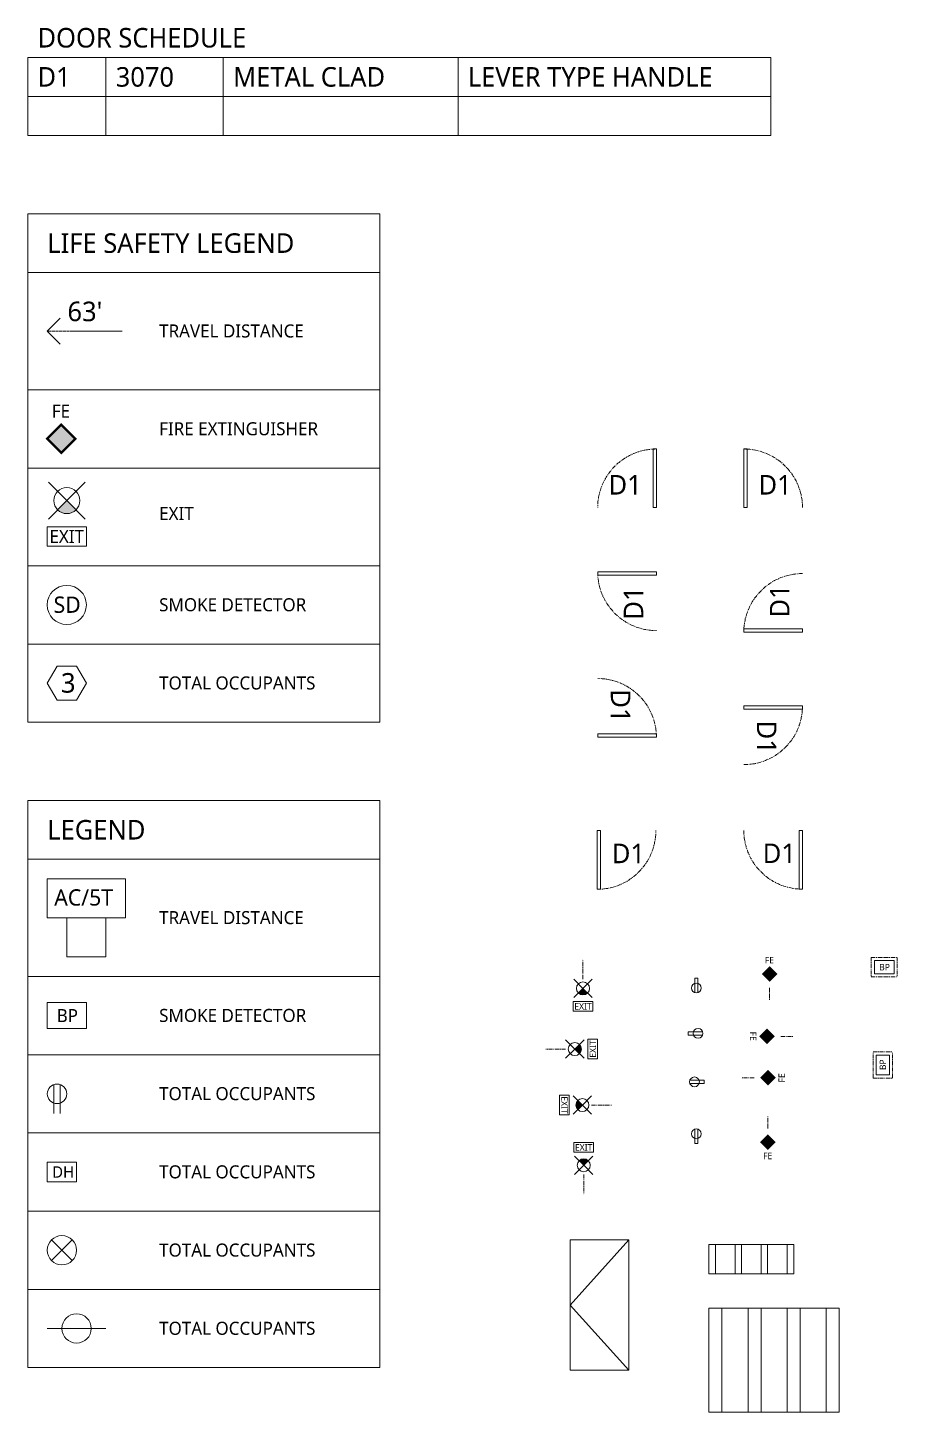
# Model space of a CAD drawing. Header units: feet. Extents: x -21713 to -20583, y -11834 to -10950.
# Drawn here: x -21713 to -21179, y -11813 to -10964 of the extents above; entities that cross this region are included whole.
import ezdxf

# ---------------------------------------------------------------- set-up
doc = ezdxf.new("R2010")
doc.units = ezdxf.units.FT
doc.header["$MEASUREMENT"] = 0
doc.linetypes.add('CENTERX2', pattern=[4, 2.5, -0.5, 0.5, -0.5])
doc.linetypes.add('DASHED', pattern=[0.75, 0.5, -0.25])
doc.layers.get('0').update_dxf_attribs({"color": 4, "linetype": 'CENTERX2', "lineweight": 5})
for name, color, linetype, lineweight in [('anno', 7, 'Continuous', 9), ('anno2', 6, 'CENTERX2', 5), ('caveat', 1, 'Continuous', 5), ('caveat2', 3, 'Continuous', 5), ('hatch', 250, 'Continuous', 5), ('pipe', 4, 'Continuous', 5), ('power', 1, 'Continuous', 5), ('wall', 7, 'Continuous', 9), ('wall-outside', 7, 'Continuous', 13)]:
    doc.layers.add(name, color=color, linetype=linetype, lineweight=lineweight)
doc.styles.add('building', font='Roboto_Light.ttf')
doc.styles.add('ROMANS', font='ROMANS', dxfattribs={"height": 0.2})

# ---------------------------------------------------------------- blocks, each defined once
blk = doc.blocks.new('A$C8866910b')
at = {"layer": 'caveat2'}
h = blk.add_hatch(color=256, dxfattribs=at)
h.dxf.hatch_style = 1
h.paths.add_polyline_path([(24, 580.05), (18.34, 574.4, 0.414214), (29.66, 574.4)])
h = blk.add_hatch(color=256, dxfattribs=at)
h.dxf.hatch_style = 1
h.paths.add_polyline_path([(340.68, 280.72), (337.85, 277.89, 0.414214), (343.51, 277.89)])
h = blk.add_hatch(color=256, dxfattribs=at)
h.dxf.hatch_style = 1
h.paths.add_polyline_path([(335.68, 243.54), (338.51, 240.71, 0.198912), (339.68, 243.54, 0.198912), (338.51, 246.37)])
h = blk.add_hatch(color=256, dxfattribs=at)
h.dxf.hatch_style = 1
h.paths.add_polyline_path([(340.29, 209.17), (337.46, 212, 0.198912), (336.29, 209.17, 0.198912), (337.46, 206.35)])
h = blk.add_hatch(color=256, dxfattribs=at)
h.dxf.hatch_style = 1
h.paths.add_polyline_path([(343.93, 175, 0.414214), (338.28, 175), (341.1, 172.17)])
at = {"layer": 'hatch'}
h = blk.add_hatch(color=256, dxfattribs=at)
h.dxf.hatch_style = 1
h.paths.add_polyline_path([(12, 618.05), (20.61, 626.67), (29.23, 618.05), (20.61, 609.44)])
h = blk.add_hatch(color=256, dxfattribs=at)
h.dxf.hatch_style = 1
h.paths.add_polyline_path([(459.46, 289.58), (455.16, 293.89), (450.85, 289.58), (455.16, 285.27)])
h = blk.add_hatch(color=256, dxfattribs=at)
h.dxf.hatch_style = 1
h.paths.add_polyline_path([(453.58, 255.61), (449.28, 251.31), (453.58, 247), (457.89, 251.31)])
h = blk.add_hatch(color=256, dxfattribs=at)
h.dxf.hatch_style = 1
h.paths.add_polyline_path([(454.16, 221.61), (458.47, 225.92), (454.16, 230.22), (449.86, 225.92)])
h = blk.add_hatch(color=256, dxfattribs=at)
h.dxf.hatch_style = 1
h.paths.add_polyline_path([(449.8, 186.39), (454.1, 182.08), (458.41, 186.39), (454.1, 190.7)])
for p, q in [((340.68, 286.38), (340.68, 298.51)), ((517.51, 299.76), (533.51, 299.76)), ((517.51, 299.76), (517.51, 287.76)), ((533.51, 299.76), (533.51, 287.76)), ((409.23, 286.97), (411.23, 286.97)), ((455.16, 281.12), (455.16, 273.77)), ((517.51, 287.76), (533.51, 287.76)), ((405.3, 252.12), (405.3, 254.12)), ((462.05, 251.31), (469.39, 251.31)), ((330.02, 243.54), (317.89, 243.54)), ((518.63, 225.71), (518.63, 241.71)), ((518.63, 241.71), (530.63, 241.71)), ((530.63, 225.71), (530.63, 241.71)), ((415.08, 224.39), (415.08, 222.39)), ((445.7, 225.92), (438.35, 225.92)), ((518.63, 225.71), (530.63, 225.71)), ((345.95, 209.17), (358.08, 209.17)), ((454.1, 194.85), (454.1, 202.2)), ((409.23, 185.5), (411.23, 185.5)), ((341.1, 166.51), (341.1, 154.38))]:
    blk.add_line(p, q)
for centre, start, end in [((385.7, 575.73), 90, 180), ((439.35, 575.73), 0, 90), ((385.7, 536.33), 180, 270), ((475.35, 499.28), 90, 180), ((349.7, 434.89), 0, 90), ((439.35, 454.06), 270, 0), ((349.37, 377.53), 270, 0), ((475.35, 377.63), 180, 270)]:
    blk.add_arc(centre, 36, start, end)
at = {"layer": 'anno'}
for p, q in [((0, 852.05), (456, 852.05)), ((0, 852.05), (0, 828.05)), ((48, 852.05), (48, 828.05)), ((120, 852.05), (120, 828.05)), ((264, 852.05), (264, 828.05)), ((456, 852.05), (456, 828.05)), ((0, 828.05), (456, 828.05)), ((0, 828.05), (0, 804.05)), ((48, 828.05), (48, 804.05)), ((120, 828.05), (120, 804.05)), ((264, 828.05), (264, 804.05)), ((456, 828.05), (456, 804.05)), ((0, 804.05), (456, 804.05)), ((0, 756.05), (216, 756.05)), ((0, 756.05), (0, 720.05)), ((216, 756.05), (216, 720.05)), ((0, 720.05), (192, 720.05)), ((0, 720.05), (216, 720.05)), ((0, 720.05), (0, 648.05)), ((216, 720.05), (216, 648.05)), ((0, 648.05), (216, 648.05)), ((0, 648.05), (0, 600.05)), ((216, 600.05), (216, 648.05)), ((0, 600.05), (216, 600.05)), ((0, 600.05), (0, 540.05)), ((216, 540.05), (216, 600.05)), ((0, 540.05), (216, 540.05)), ((0, 540.05), (0, 492.05)), ((216, 492.05), (216, 540.05)), ((0, 492.05), (216, 492.05)), ((0, 492.05), (0, 444.05)), ((216, 444.05), (216, 492.05)), ((0, 444.05), (216, 444.05)), ((0, 396.05), (216, 396.05)), ((0, 396.05), (0, 360.05)), ((216, 396.05), (216, 360.05)), ((0, 360.05), (192, 360.05)), ((0, 360.05), (216, 360.05)), ((0, 360.05), (0, 288.05)), ((216, 360.05), (216, 288.05)), ((0, 288.05), (216, 288.05)), ((0, 288.05), (216, 288.05)), ((0, 288.05), (0, 240.05)), ((216, 240.05), (216, 288.05)), ((0, 240.05), (216, 240.05)), ((0, 240.05), (0, 192.05)), ((216, 192.05), (216, 240.05)), ((0, 192.05), (216, 192.05)), ((0, 192.05), (0, 144.05)), ((216, 144.05), (216, 192.05)), ((0, 144.05), (216, 144.05)), ((0, 144.05), (0, 96.05)), ((216, 96.05), (216, 144.05)), ((0, 96.05), (216, 96.05)), ((0, 96.05), (0, 48.05)), ((216, 48.05), (216, 96.05)), ((0, 48.05), (216, 48.05))]:
    blk.add_line(p, q, dxfattribs=at)
at = {"layer": 'caveat'}
for q in [(20, 692.05), (20, 676.05)]:
    blk.add_line((12, 684.05), q, dxfattribs=at)
at = {"layer": 'caveat', "linetype": 'DASHED'}
blk.add_line((58, 684.05), (12, 684.05), dxfattribs=at)
at = {"layer": 'caveat'}
for points, const_width in [([(20.61, 626.67), (29.23, 618.05), (20.61, 609.44), (12, 618.05)], 1.44), ([(455.16, 293.89), (450.85, 289.58), (455.16, 285.27), (459.46, 289.58)], 0.718), ([(449.28, 251.31), (453.58, 247), (457.89, 251.31), (453.58, 255.61)], 0.718), ([(458.47, 225.92), (454.16, 230.22), (449.86, 225.92), (454.16, 221.61)], 0.718), ([(454.1, 182.08), (458.41, 186.39), (454.1, 190.7), (449.8, 186.39)], 0.718)]:
    blk.add_lwpolyline(points, close=True, dxfattribs=dict(at, const_width=const_width))
blk.add_lwpolyline([(18, 457.66), (30, 457.66), (36, 468.05), (30, 478.45), (18, 478.45), (12, 468.05)], close=True, dxfattribs=at)
blk.add_circle((24, 516.05), 12, dxfattribs=at)
at = {"layer": 'caveat2'}
for p, q in [((24, 580.05), (12.69, 591.37)), ((24, 580.05), (35.31, 591.37)), ((24, 580.05), (12.69, 568.74)), ((24, 580.05), (35.31, 568.74)), ((12, 564.05), (36, 564.05)), ((12, 552.05), (12, 564.05)), ((36, 552.05), (36, 564.05)), ((12, 552.05), (36, 552.05)), ((340.68, 280.72), (335.03, 286.38)), ((340.68, 280.72), (335.03, 275.06)), ((340.68, 280.72), (346.34, 286.38)), ((340.68, 280.72), (346.34, 275.06)), ((334.68, 272.72), (346.68, 272.72)), ((334.68, 266.72), (334.68, 272.72)), ((346.68, 266.72), (346.68, 272.72)), ((334.68, 266.72), (346.68, 266.72)), ((335.68, 243.54), (330.02, 249.2)), ((335.68, 243.54), (341.33, 249.2)), ((343.68, 237.54), (343.68, 249.54)), ((349.68, 249.54), (343.68, 249.54)), ((349.68, 237.54), (349.68, 249.54)), ((335.68, 243.54), (330.02, 237.89)), ((335.68, 243.54), (341.33, 237.89)), ((349.68, 237.54), (343.68, 237.54)), ((326.29, 215.17), (326.29, 203.17)), ((326.29, 215.17), (332.29, 215.17)), ((332.29, 215.17), (332.29, 203.17)), ((340.29, 209.17), (334.63, 214.83)), ((340.29, 209.17), (345.95, 214.83)), ((340.29, 209.17), (334.63, 203.52)), ((340.29, 209.17), (345.95, 203.52)), ((326.29, 203.17), (332.29, 203.17)), ((335.1, 186.17), (347.1, 186.17)), ((335.1, 186.17), (335.1, 180.17)), ((335.1, 180.17), (347.1, 180.17)), ((347.1, 186.17), (347.1, 180.17)), ((341.1, 172.17), (335.45, 177.83)), ((341.1, 172.17), (335.45, 166.51)), ((341.1, 172.17), (346.76, 177.83)), ((341.1, 172.17), (346.76, 166.51))]:
    blk.add_line(p, q, dxfattribs=at)
for centre, radius in [((24, 580.05), 8), ((340.68, 280.72), 4), ((335.68, 243.54), 4), ((340.29, 209.17), 4), ((341.1, 172.17), 4)]:
    blk.add_circle(centre, radius, dxfattribs=at)
at = {"layer": 'pipe'}
for p, q in [((12, 348.05), (60, 348.05)), ((12, 324.05), (12, 348.05)), ((60, 324.05), (60, 348.05)), ((12, 324.05), (60, 324.05)), ((24, 324.05), (24, 300.05)), ((48, 324.05), (48, 300.05)), ((24, 300.05), (48, 300.05)), ((12, 174.05), (30, 174.05)), ((12, 174.05), (12, 162.05)), ((30, 174.05), (30, 162.05)), ((12, 162.05), (30, 162.05)), ((21, 120.05), (14.64, 126.42)), ((21, 120.05), (14.64, 113.69)), ((21, 120.05), (27.36, 126.42)), ((21, 120.05), (27.36, 113.69)), ((332.74, 86.37), (368.74, 126.37)), ((332.74, 86.37), (368.74, 46.37))]:
    blk.add_line(p, q, dxfattribs=at)
blk.add_circle((21, 120.05), 9, dxfattribs=at)
at = {"layer": 'power'}
for p, q in [((519.51, 297.76), (531.51, 297.76)), ((519.51, 297.76), (519.51, 289.76)), ((531.51, 297.76), (531.51, 289.76)), ((519.51, 289.76), (531.51, 289.76)), ((409.23, 278.15), (409.23, 286.97)), ((411.23, 278.15), (411.23, 286.97)), ((12, 272.05), (36, 272.05)), ((12, 272.05), (12, 256.05)), ((36, 272.05), (36, 256.05)), ((12, 256.05), (36, 256.05)), ((414.13, 254.12), (405.3, 254.12)), ((414.13, 252.12), (405.3, 252.12)), ((520.63, 227.71), (520.63, 239.71)), ((520.63, 239.71), (528.63, 239.71)), ((528.63, 227.71), (528.63, 239.71)), ((16, 221.71), (16, 204.05)), ((20, 221.71), (20, 204.05)), ((406.25, 224.39), (415.08, 224.39)), ((406.25, 222.39), (415.08, 222.39)), ((520.63, 227.71), (528.63, 227.71)), ((409.23, 194.33), (409.23, 185.5)), ((411.23, 194.33), (411.23, 185.5)), ((30, 72.05), (12, 72.05)), ((30, 72.05), (48, 72.05))]:
    blk.add_line(p, q, dxfattribs=at)
for centre, radius in [((410.23, 280.97), 3), ((411.3, 253.12), 3), ((18, 216.05), 6), ((409.08, 223.39), 3), ((410.23, 191.5), 3), ((30, 72.05), 9)]:
    blk.add_circle(centre, radius, dxfattribs=at)
at = {"layer": 'wall'}
for p, q in [((383.7, 575.73), (383.7, 611.73)), ((383.7, 611.73), (385.7, 611.73)), ((385.7, 575.73), (385.7, 611.73)), ((439.35, 575.73), (439.35, 611.73)), ((441.35, 611.73), (439.35, 611.73)), ((441.35, 575.73), (441.35, 611.73)), ((383.7, 575.73), (385.7, 575.73)), ((441.35, 575.73), (439.35, 575.73)), ((385.7, 536.33), (349.7, 536.33)), ((349.7, 534.33), (349.7, 536.33)), ((385.7, 534.33), (385.7, 536.33)), ((385.7, 534.33), (349.7, 534.33)), ((475.35, 501.28), (439.35, 501.28)), ((439.35, 501.28), (439.35, 499.28)), ((475.35, 499.28), (439.35, 499.28)), ((475.35, 501.28), (475.35, 499.28)), ((439.35, 454.06), (475.35, 454.06)), ((439.35, 452.06), (439.35, 454.06)), ((439.35, 452.06), (475.35, 452.06)), ((475.35, 452.06), (475.35, 454.06)), ((349.7, 436.89), (385.7, 436.89)), ((349.7, 436.89), (349.7, 434.89)), ((349.7, 434.89), (385.7, 434.89)), ((385.7, 436.89), (385.7, 434.89)), ((349.37, 377.53), (349.37, 341.53)), ((351.37, 377.53), (349.37, 377.53)), ((351.37, 377.53), (351.37, 341.53)), ((473.35, 377.63), (473.35, 341.63)), ((473.35, 377.63), (475.35, 377.63)), ((475.35, 377.63), (475.35, 341.63)), ((351.37, 341.53), (349.37, 341.53)), ((473.35, 341.63), (475.35, 341.63)), ((332.74, 46.37), (332.74, 126.37)), ((332.74, 126.37), (368.74, 126.37)), ((368.74, 46.37), (368.74, 126.37)), ((417.94, 20.61), (417.94, 84.61)), ((417.94, 84.61), (497.94, 84.61)), ((425.94, 20.61), (425.94, 84.61)), ((441.94, 20.61), (441.94, 84.61)), ((449.94, 20.61), (449.94, 84.61)), ((465.94, 20.61), (465.94, 84.61)), ((473.94, 20.61), (473.94, 84.61)), ((489.94, 20.61), (489.94, 84.61)), ((497.94, 20.61), (497.94, 84.61)), ((332.74, 46.37), (368.74, 46.37)), ((417.94, 20.61), (497.94, 20.61))]:
    blk.add_line(p, q, dxfattribs=at)
at = {"layer": 'wall-outside'}
for p, q in [((417.94, 123.63), (417.94, 105.63)), ((417.94, 123.63), (469.94, 123.63)), ((421.94, 123.63), (421.94, 105.63)), ((433.94, 123.63), (433.94, 105.63)), ((437.94, 123.63), (437.94, 105.63)), ((449.94, 123.63), (449.94, 105.63)), ((453.94, 123.63), (453.94, 105.63)), ((465.94, 123.63), (465.94, 105.63)), ((469.94, 123.63), (469.94, 105.63)), ((417.94, 105.63), (469.94, 105.63))]:
    blk.add_line(p, q, dxfattribs=at)
at = {"layer": 'anno', "char_height": 12, "style": 'building'}
for s, width, insert, attachment_point in [('DOOR SCHEDULE', 144.8594, (6, 870.07), 1), ('LIFE SAFETY LEGEND', 165.2881, (12, 744.07), 1), ('D1', 15.398, (376.7, 595.75), 3), ('D1', 15.398, (448.35, 595.75), 1), ('LEGEND', 165.2881, (12, 384.07), 1), ('D1', 15.398, (358.37, 369.53), 1), ('D1', 15.398, (450.95, 369.63), 1)]:
    blk.add_mtext_dynamic_manual_height_columns(s, width=width, gutter_width=1, heights=[0], dxfattribs=dict(at, insert=insert, attachment_point=attachment_point))
for insert, attachment_point, rotation in [((365.68, 527.33), 3, 90), ((455.33, 508.28), 1, 90), ((369.72, 443.89), 3, 270), ((459.37, 445.06), 1, 270)]:
    blk.add_mtext_dynamic_manual_height_columns('D1', width=15.398, gutter_width=1, heights=[0], dxfattribs=dict(at, insert=insert, attachment_point=attachment_point, rotation=rotation))
at = {"layer": 'anno', "linetype": 'Continuous', "style": 'ROMANS', "width": 0.8}
for tag, p in [('FINISHFLOOR', (624.54, 861.91)), ('100\'-0"', (624.54, 861.76)), ('FINISHFLOOR', (624.63, 866.41)), ('100\'-0"', (624.63, 866.26)), ('FINISHFLOOR', (639.66, 861.88)), ('100\'-0"', (639.66, 861.73)), ('FINISHFLOOR', (639.72, 866.39)), ('100\'-0"', (639.72, 866.24))]:
    blk.add_attdef(tag, p, '', height=0.0781, dxfattribs=at)
at = {"layer": 'anno2', "attachment_point": 1, "style": 'building'}
for s, width, insert, char_height in [('D1', 15.4263, (6, 846.07), 12), ('3070', 39.9213, (54, 846.07), 12), ('METAL CLAD', 97.542, (126, 846.07), 12), ('LEVER TYPE HANDLE', 161.7126, (270, 846.07), 12), ('TRAVEL DISTANCE', 165.2881, (80.63, 688.16), 8), ('FIRE EXTINGUISHER', 165.2881, (80.63, 628.16), 8), ('EXIT', 165.2881, (80.63, 576.16), 8), ('SMOKE DETECTOR', 165.2881, (80.63, 520.16), 8), ('TOTAL OCCUPANTS', 165.2881, (80.63, 472.16), 8), ('TRAVEL DISTANCE', 165.2881, (80.63, 328.16), 8), ('SMOKE DETECTOR', 165.2881, (80.63, 268.16), 8), ('TOTAL OCCUPANTS', 165.2881, (80.63, 220.16), 8), ('TOTAL OCCUPANTS', 165.2881, (80.63, 172.16), 8), ('TOTAL OCCUPANTS', 165.2881, (80.63, 124.16), 8), ('TOTAL OCCUPANTS', 165.2881, (80.63, 76.16), 8)]:
    blk.add_mtext_dynamic_manual_height_columns(s, width=width, gutter_width=1, heights=[0], dxfattribs=dict(at, insert=insert, char_height=char_height))
at = {"layer": 'caveat', "linetype": 'DASHED', "insert": (24.4, 702.14), "char_height": 12, "attachment_point": 1, "style": 'building'}
blk.add_mtext_dynamic_manual_height_columns("63'", width=12, gutter_width=1, heights=[12.73], dxfattribs=at)
at = {"layer": 'caveat', "style": 'building'}
for s, width, gutter_width, insert, char_height, attachment_point in [('FE', 11.6074, 0.718, (14.81, 630.97), 8, 7), ('SD', 9.1103, 0.748, (15.89, 521.19), 10, 1), ('3', 9.1103, 0.748, (20.44, 474.22), 12, 1), ('FE', 5.8037, 0.359, (452.25, 300.04), 4, 1), ('FE', 5.8037, 0.359, (451.2, 179.93), 4, 1)]:
    blk.add_mtext_dynamic_manual_height_columns(s, width=width, gutter_width=gutter_width, heights=[0], dxfattribs=dict(at, insert=insert, char_height=char_height, attachment_point=attachment_point))
at = {"layer": 'caveat', "char_height": 4, "attachment_point": 1, "style": 'building'}
for insert, rotation in [((447.12, 254.21), 270), ((460.62, 223.02), 90)]:
    blk.add_mtext_dynamic_manual_height_columns('FE', width=5.8037, gutter_width=0.359, heights=[0], dxfattribs=dict(at, insert=insert, rotation=rotation))
at = {"layer": 'caveat2', "style": 'building'}
for width, gutter_width, insert, char_height, attachment_point in [(9.6728, 0.598, (13.33, 562.05), 8, 1), (4.8364, 0.299, (335.35, 271.72), 4, 1), (4.8364, 0.299, (335.77, 181.17), 4, 7)]:
    blk.add_mtext_dynamic_manual_height_columns('EXIT', width=width, gutter_width=gutter_width, heights=[0], dxfattribs=dict(at, insert=insert, char_height=char_height, attachment_point=attachment_point))
at = {"layer": 'caveat2', "char_height": 4, "attachment_point": 1, "style": 'building'}
for insert, rotation in [((344.68, 238.21), 90), ((331.29, 214.51), 270)]:
    blk.add_mtext_dynamic_manual_height_columns('EXIT', width=4.8364, gutter_width=0.299, heights=[0], dxfattribs=dict(at, insert=insert, rotation=rotation))
at = {"layer": 'pipe', "attachment_point": 1, "style": 'building'}
for s, width, insert, char_height in [('AC/5T', 39.4278, (16.29, 341.55), 10), ('DH', 11.9135, (15.04, 171.55), 7)]:
    blk.add_mtext_dynamic_manual_height_columns(s, width=width, gutter_width=1, heights=[0], dxfattribs=dict(at, insert=insert, char_height=char_height))
at = {"layer": 'power', "attachment_point": 1, "style": 'building'}
for width, gutter_width, insert, char_height in [(6.2022, 1, (522.41, 295.76), 4), (12.4044, 2, (17.8, 268.05), 8)]:
    blk.add_mtext_dynamic_manual_height_columns('BP', width=width, gutter_width=gutter_width, heights=[0], dxfattribs=dict(at, insert=insert, char_height=char_height))
at = {"layer": 'power', "insert": (522.63, 230.61), "char_height": 4, "attachment_point": 1, "rotation": 90, "style": 'building'}
blk.add_mtext_dynamic_manual_height_columns('BP', width=6.2022, gutter_width=1, heights=[0], dxfattribs=at)

msp = doc.modelspace()

# ---------------------------------------------------------------- block references
msp.add_blockref('A$C8866910b', (-21712.67, -11834.01))

doc.saveas('drawing.dxf')
